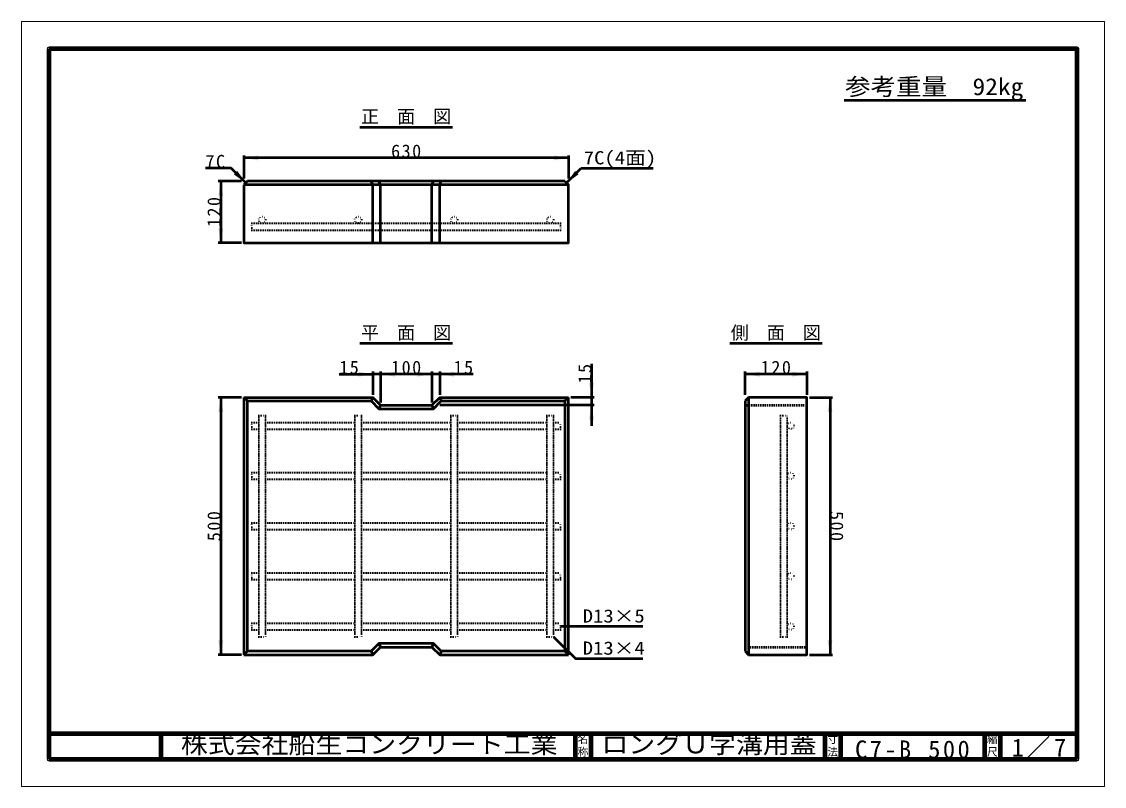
# Model space of a CAD drawing. Units: millimetres, scale not verified, with parts at other scales. Extents: x -2102 to 2102, y -1485 to 1485.
import ezdxf
from ezdxf.enums import TextEntityAlignment as Align

# ---------------------------------------------------------------- set-up
doc = ezdxf.new("R2010")
doc.units = ezdxf.units.MM
doc.header["$LTSCALE"] = 5
doc.linetypes.add('DOTTED', pattern=[1.75, 0.25, -1.5])
doc.layers.add('0-0_V-nasSTD', color=7, linetype='DOTTED', lineweight=35)
doc.layers.add('0-1_0', color=7, linetype='Continuous', lineweight=50)
doc.styles.add('ＭＳ ゴシック', font='')
doc.styles.get('ＭＳ ゴシック').set_extended_font_data('MS Gothic')

msp = doc.modelspace()

# ---------------------------------------------------------------- linework, layer by layer
at = {"layer": '0-0_V-nasSTD', "linetype": 'Continuous', "lineweight": 100}
for p, q in [((-1997.5, 1380), (-1997.5, -1380)), ((-1562.5, -1280), (-1562.5, -1380)), ((47.5, -1280), (47.5, -1380)), ((107.5, -1280), (107.5, -1380)), ((1017.5, -1280), (1017.5, -1380)), ((1077.5, -1280), (1077.5, -1380)), ((1637.5, -1280), (1637.5, -1380)), ((1697.5, -1280), (1697.5, -1380)), ((-1997.5, -1380), (1997.5, -1380))]:
    msp.add_line(p, q, dxfattribs=at)
at = {"layer": '0-0_V-nasSTD', "linetype": 'Continuous', "lineweight": 50}
for p, q in [((-1239.001, 965.755), (-1239.001, 875.755)), ((20.999, 955.755), (-1239.001, 955.755)), ((20.999, 965.755), (20.999, 875.755)), ((-1288.569, 915.324), (-1388.569, 915.324)), ((-1232.001, 858.755), (-1288.569, 915.324)), ((13.999, 858.755), (70.568, 915.324)), ((70.568, 915.324), (350.568, 915.324)), ((-1249.001, 865.755), (-1339.001, 865.755)), ((-1329.001, 865.755), (-1329.001, 625.755)), ((-1225.001, 865.755), (-1239.001, 851.755)), ((20.999, 851.755), (-1239.001, 851.755)), ((6.999, 865.755), (-1225.001, 865.755)), ((-739.001, 851.755), (-744.8, 865.755)), ((-739.001, 625.755), (-739.001, 851.755)), ((-709.001, 851.755), (-714.8, 865.755)), ((-709.001, 625.755), (-709.001, 851.755)), ((-509.001, 851.755), (-503.202, 865.755)), ((-509.001, 625.755), (-509.001, 851.755)), ((6.999, 865.755), (20.999, 851.755)), ((-1249.001, 625.755), (-1339.001, 625.755)), ((110.999, 155.755), (110.999, 25.755)), ((-869.001, 115.755), (-739.001, 115.755)), ((-739.001, 125.755), (-739.001, 35.755)), ((-709.001, 115.755), (-739.001, 115.755)), ((-709.001, 125.755), (-709.001, 5.755)), ((-509.001, 115.755), (-709.001, 115.755)), ((-509.001, 125.755), (-509.001, 5.755)), ((-479.001, 115.755), (-509.001, 115.755)), ((-479.001, 125.755), (-479.001, 35.755)), ((-349.001, 115.755), (-479.001, 115.755)), ((706.999, 35.832), (706.999, 125.832)), ((946.999, 115.755), (706.999, 115.755)), ((946.999, 125.755), (946.999, 35.755)), ((-1249.001, 25.755), (-1339.001, 25.755)), ((-1329.001, 25.755), (-1329.001, -974.245)), ((-1239.001, 25.755), (-1239.001, -974.245)), ((-1239.001, 25.755), (-1225.001, 11.755)), ((-739.001, 25.755), (-744.8, 11.755)), ((-479.001, 25.755), (-473.202, 11.755)), ((6.999, 11.755), (20.999, 25.755)), ((20.999, -974.245), (20.999, 25.755)), ((120.999, 25.755), (30.999, 25.755)), ((720.999, 25.755), (706.999, 11.755)), ((706.999, 11.755), (706.999, -960.245)), ((720.999, 25.755), (720.999, -974.245)), ((956.999, 25.755), (1046.999, 25.755)), ((1036.999, 25.755), (1036.999, -974.245)), ((-709.001, -4.245), (-714.8, -18.245)), ((-509.001, -4.245), (-503.202, -18.245)), ((120.999, -4.245), (-479.001, -4.245)), ((310.499, -864.245), (-9.501, -864.245)), ((-1225.001, -960.245), (-1239.001, -974.245)), ((-744.8, -960.245), (-739.001, -974.245)), ((-714.8, -930.245), (-709.001, -944.245)), ((-503.202, -930.245), (-509.001, -944.245)), ((-473.202, -960.245), (-479.001, -974.245)), ((6.999, -960.245), (20.999, -974.245)), ((706.999, -960.245), (720.999, -974.245)), ((-1249.001, -974.245), (-1339.001, -974.245)), ((956.999, -974.245), (1046.999, -974.245))]:
    msp.add_line(p, q, dxfattribs=at)
at = {"layer": '0-0_V-nasSTD', "lineweight": 50}
for p, q in [((706.999, -4.245), (946.999, -4.245)), ((946.999, -944.245), (706.999, -944.245))]:
    msp.add_line(p, q, dxfattribs=at)
at = {"layer": '0-0_V-nasSTD'}
for p, q in [((-1208.501, -97.245), (-1208.501, -71.245)), ((-1208.501, -71.245), (-1181.501, -71.245)), ((-1181.501, -44.245), (-1181.501, -904.245)), ((-1181.501, -44.245), (-1155.501, -44.245)), ((-1155.501, -44.245), (-1155.501, -904.245)), ((-1155.501, -71.245), (-808.501, -71.245)), ((-808.501, -44.245), (-808.501, -904.245)), ((-808.501, -44.245), (-782.501, -44.245)), ((-782.501, -44.245), (-782.501, -904.245)), ((-782.501, -71.245), (-435.501, -71.245)), ((-435.501, -44.245), (-435.501, -904.245)), ((-435.501, -44.245), (-409.501, -44.245)), ((-409.501, -44.245), (-409.501, -904.245)), ((-409.501, -71.245), (-62.501, -71.245)), ((-62.501, -44.245), (-62.501, -904.245)), ((-62.501, -44.245), (-36.501, -44.245)), ((-36.501, -44.245), (-36.501, -904.245)), ((-36.501, -71.245), (-9.501, -71.245)), ((-9.501, -97.245), (-9.501, -71.245)), ((844.999, -904.245), (844.999, -44.245)), ((844.999, -44.245), (870.999, -44.245)), ((870.999, -904.245), (870.999, -44.245)), ((-1208.501, -97.245), (-1181.501, -97.245)), ((-1155.501, -97.245), (-808.501, -97.245)), ((-782.501, -97.245), (-435.501, -97.245)), ((-409.501, -97.245), (-62.501, -97.245)), ((-36.501, -97.245), (-9.501, -97.245)), ((-1208.501, -292.245), (-1208.501, -266.245)), ((-1208.501, -266.245), (-1181.501, -266.245)), ((-1208.501, -292.245), (-1181.501, -292.245)), ((-1155.501, -266.245), (-808.501, -266.245)), ((-1155.501, -292.245), (-808.501, -292.245)), ((-782.501, -266.245), (-435.501, -266.245)), ((-782.501, -292.245), (-435.501, -292.245)), ((-409.501, -266.245), (-62.501, -266.245)), ((-409.501, -292.245), (-62.501, -292.245)), ((-36.501, -266.245), (-9.501, -266.245)), ((-36.501, -292.245), (-9.501, -292.245)), ((-9.501, -292.245), (-9.501, -266.245)), ((-1208.501, -487.245), (-1208.501, -461.245)), ((-1208.501, -461.245), (-1181.501, -461.245)), ((-1155.501, -461.245), (-808.501, -461.245)), ((-782.501, -461.245), (-435.501, -461.245)), ((-409.501, -461.245), (-62.501, -461.245)), ((-36.501, -461.245), (-9.501, -461.245)), ((-9.501, -487.245), (-9.501, -461.245)), ((-1208.501, -487.245), (-1181.501, -487.245)), ((-1155.501, -487.245), (-808.501, -487.245)), ((-782.501, -487.245), (-435.501, -487.245)), ((-409.501, -487.245), (-62.501, -487.245)), ((-36.501, -487.245), (-9.501, -487.245)), ((-1208.501, -682.245), (-1208.501, -656.245)), ((-1208.501, -656.245), (-1181.501, -656.245)), ((-1155.501, -656.245), (-808.501, -656.245)), ((-782.501, -656.245), (-435.501, -656.245)), ((-409.501, -656.245), (-62.501, -656.245)), ((-36.501, -656.245), (-9.501, -656.245)), ((-9.501, -682.245), (-9.501, -656.245)), ((-1208.501, -682.245), (-1181.501, -682.245)), ((-1155.501, -682.245), (-808.501, -682.245)), ((-782.501, -682.245), (-435.501, -682.245)), ((-409.501, -682.245), (-62.501, -682.245)), ((-36.501, -682.245), (-9.501, -682.245)), ((-1208.501, -877.245), (-1208.501, -851.245)), ((-1208.501, -851.245), (-1181.501, -851.245)), ((-1208.501, -877.245), (-1181.501, -877.245)), ((-1155.501, -851.245), (-808.501, -851.245)), ((-1155.501, -877.245), (-808.501, -877.245)), ((-782.501, -851.245), (-435.501, -851.245)), ((-782.501, -877.245), (-435.501, -877.245)), ((-409.501, -851.245), (-62.501, -851.245)), ((-409.501, -877.245), (-62.501, -877.245)), ((-36.501, -851.245), (-9.501, -851.245)), ((-36.501, -877.245), (-9.501, -877.245)), ((-9.501, -877.245), (-9.501, -851.245)), ((-1181.501, -904.245), (-1155.501, -904.245)), ((-808.501, -904.245), (-782.501, -904.245)), ((-435.501, -904.245), (-409.501, -904.245)), ((-62.501, -904.245), (-36.501, -904.245)), ((844.999, -904.245), (870.999, -904.245))]:
    msp.add_line(p, q, dxfattribs=at)
at = {"layer": '0-0_V-nasSTD', "linetype": 'Continuous', "lineweight": 18}
for points in [[(-2102.5, -1485), (-2102.5, 1485), (2102.5, 1485), (2102.5, -1485)], [(-2002.5, -1385), (-2002.5, 1385), (2002.5, 1385), (2002.5, -1385)]]:
    msp.add_lwpolyline(points, close=True, dxfattribs=at)
at = {"layer": '0-0_V-nasSTD', "linetype": 'Continuous', "lineweight": 100}
msp.add_lwpolyline([(1997.5, -1380), (1997.5, 1380), (-1997.5, 1380)], dxfattribs=at)
at = {"layer": '0-0_V-nasSTD', "linetype": 'Continuous', "lineweight": 50}
for points in [[(-1239.001, 851.755), (-1239.001, 625.755), (20.999, 625.755), (20.999, 851.755)], [(-479.001, 625.755), (-479.001, 851.755), (-473.202, 865.755)], [(-1239.001, 25.755), (-739.001, 25.755), (-709.001, -4.245), (-509.001, -4.245), (-479.001, 25.755), (20.999, 25.755)], [(110.999, 25.755), (110.999, -4.245), (110.999, -84.245)], [(720.999, -974.245), (946.999, -974.245), (946.999, 25.755), (720.999, 25.755)], [(-36.501, -904.245), (48.352, -989.098), (310.499, -989.098)], [(-1239.001, -974.245), (-739.001, -974.245), (-709.001, -944.245), (-509.001, -944.245), (-479.001, -974.245), (20.999, -974.245)]]:
    msp.add_lwpolyline(points, dxfattribs=at)
at = {"layer": '0-0_V-nasSTD'}
msp.add_lwpolyline([(-1208.501, 675.755), (-1208.501, 701.755), (-9.501, 701.755), (-9.501, 675.755)], close=True, dxfattribs=at)
at = {"layer": '0-0_V-nasSTD', "linetype": 'Continuous', "lineweight": 50}
msp.add_lwpolyline([(-1225.001, 11.755), (-744.8, 11.755), (-714.8, -18.245), (-503.202, -18.245), (-473.202, 11.755), (6.999, 11.755), (6.999, -960.245), (-473.202, -960.245), (-503.202, -930.245), (-714.8, -930.245), (-744.8, -960.245), (-1225.001, -960.245)], close=True, dxfattribs=at)
at = {"layer": '0-0_V-nasSTD'}
for centre in [(-1168.501, 714.755), (-795.501, 714.755), (-422.501, 714.755), (-49.501, 714.755), (883.999, -84.245), (883.999, -279.245), (883.999, -474.245), (883.999, -669.245), (883.999, -864.245)]:
    msp.add_circle(centre, 13, dxfattribs=at)
for points in [[(-1239.001, 955.755), (-1182.751, 946.38), (-1182.751, 965.13)], [(-35.251, 946.38), (-35.251, 965.13), (20.999, 955.755)], [(-1278.405, 891.901), (-1265.147, 905.159), (-1232.001, 858.755)], [(13.999, 858.755), (47.145, 905.159), (60.403, 891.901)], [(-1338.376, 809.505), (-1329.001, 865.755), (-1319.626, 809.505)], [(-1338.376, 682.005), (-1329.001, 625.755), (-1319.626, 682.005)], [(-795.251, 106.38), (-795.251, 125.13), (-739.001, 115.755)], [(-709.001, 115.755), (-652.751, 106.38), (-652.751, 125.13)], [(-565.251, 106.38), (-565.251, 125.13), (-509.001, 115.755)], [(-479.001, 115.755), (-422.751, 106.38), (-422.751, 125.13)], [(706.999, 115.755), (763.249, 106.38), (763.249, 125.13)], [(890.749, 106.38), (890.749, 125.13), (946.999, 115.755)], [(101.624, 82.005), (110.999, 25.755), (120.374, 82.005)], [(-1338.376, -30.495), (-1329.001, 25.755), (-1319.626, -30.495)], [(1027.624, -30.495), (1036.999, 25.755), (1046.374, -30.495)], [(101.624, -60.495), (110.999, -4.245), (120.374, -60.495)], [(-1338.376, -917.995), (-1329.001, -974.245), (-1319.626, -917.995)], [(1027.624, -917.995), (1036.999, -974.245), (1046.374, -917.995)]]:
    msp.add_solid(points, dxfattribs=at)
at = {"layer": '0-1_0'}
for p, q in [((1091.5, 1179.753), (1797.5, 1179.753)), ((-788.501, 1075.755), (-429.501, 1075.755)), ((-788.501, 235.755), (-429.501, 235.755)), ((647.499, 235.755), (1006.499, 235.755))]:
    msp.add_line(p, q, dxfattribs=at)
at = {"layer": '0-1_0', "lineweight": 100}
msp.add_line((-1997.5, -1280), (1997.5, -1280), dxfattribs=at)

# ---------------------------------------------------------------- texts
at = {"layer": '0-0_V-nasSTD', "style": 'ＭＳ ゴシック'}
for s, height, width, p in [('参考重量\u300092kg', 65.98, 1.1, (1095.5, 1179.753)), ('7C(4面)', 51.32, 1.15, (80.568, 915.324)), ('D13×5', 51.32, 1.15, (76.499, -864.245)), ('D13×4', 51.32, 1.15, (76.499, -989.098)), ('株式会社船生コンクリート工業', 69.65, 1.1, (-1484.221, -1377.45)), ('ロングＵ字溝用蓋', 69.65, 1.1, (149.25, -1377.5))]:
    msp.add_text(s, height=height, dxfattribs=dict(at, width=width)).set_placement(p, align=Align.BOTTOM_LEFT)
for s, height, p in [('正\u3000面\u3000図', 51.32, (-784.501, 1075.755)), ('平\u3000面\u3000図', 51.32, (-784.501, 235.755)), ('側\u3000面\u3000図', 51.32, (651.499, 235.755)), ('名', 30.79, (56.482, -1326.001)), ('寸', 30.79, (1026.482, -1326.001)), ('縮', 30.79, (1646.482, -1326.001)), ('称', 30.79, (56.476, -1375.99)), ('法', 30.79, (1026.476, -1375.99)), ('尺', 30.79, (1646.476, -1375.99))]:
    msp.add_text(s, height=height, dxfattribs=at).set_placement(p, align=Align.BOTTOM_LEFT)
at = {"layer": '0-0_V-nasSTD', "attachment_point": 7, "style": 'ＭＳ ゴシック'}
for s, insert, char_height in [('\\T1.17;7C', (-1388.569, 915.324), 51.32), ('\\T1.17;630', (-667.501, 955.755), 51.32), ('\\T1.17;15', (-869.001, 115.755), 51.32), ('\\T1.17;100', (-667.501, 115.755), 51.32), ('\\T1.17;15', (-425.001, 115.755), 51.32), ('\\T1.17;120', (768.499, 115.755), 51.32), ('\\T1.15;1／7', (1743.021, -1377.418), 69.65), ('\\T1.2;C7-B\\~500', (1134.25, -1377.5), 69.65)]:
    msp.add_mtext(s, dxfattribs=dict(at, insert=insert, char_height=char_height))
at = {"layer": '0-0_V-nasSTD', "char_height": 51.32, "attachment_point": 7, "style": 'ＭＳ ゴシック'}
for s, insert, rotation in [('\\T1.17;120', (-1329.001, 687.255), 90), ('\\T1.17;15', (110.999, 79.755), 90), ('\\T1.17;500', (-1329.001, -532.745), 90), ('\\T1.17;500', (1036.999, -415.745), 270)]:
    msp.add_mtext(s, dxfattribs=dict(at, insert=insert, rotation=rotation))

doc.saveas('drawing.dxf')
